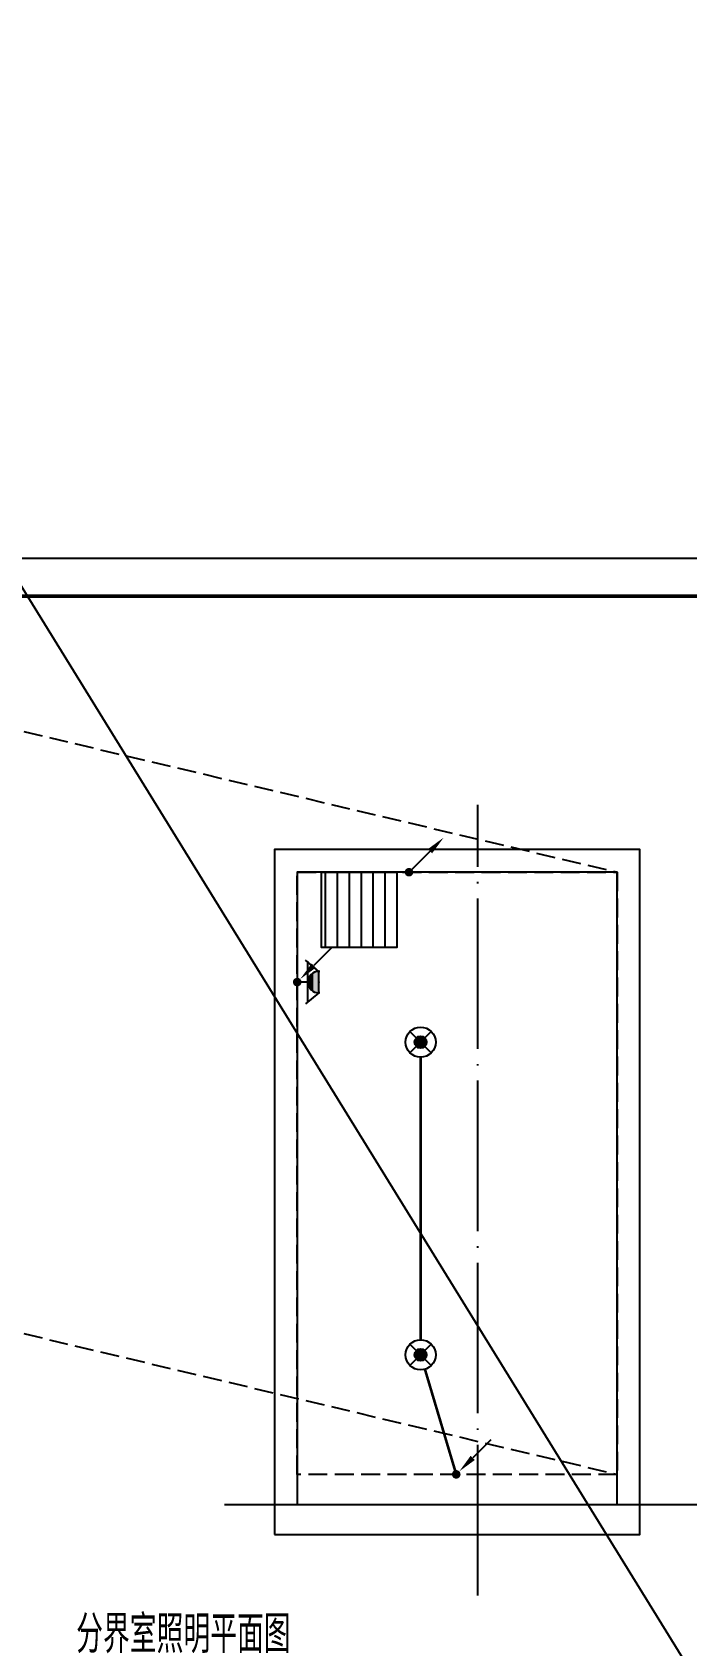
# Model space of a CAD drawing. Extents: x 115799 to 952918, y -190076 to 200966.
# Drawn here: x 901408 to 910102, y 128137 to 149572 of the extents above; entities that cross this region are included whole.
import ezdxf

# ---------------------------------------------------------------- set-up
doc = ezdxf.new("R2010")
doc.units = 0
doc.header["$LTSCALE"] = 1000
doc.header["$MEASUREMENT"] = 0
doc.linetypes.add('DASH', pattern=[0.35, 0.25, -0.1])
doc.linetypes.add('DOTE', pattern=[2.42, 2, -0.2, 0.02, -0.2])
for name, color, linetype in [('00-图签', 7, 'Continuous'), ('A_AXIS-轴线', 1, 'DOTE'), ('A_STR-砌块墙', 121, 'Continuous'), ('EQUIP-插座', 80, 'Continuous'), ('EQUIP-照明', 3, 'Continuous'), ('GDXT', 3, 'Continuous'), ('LWIRE', 4, 'Continuous'), ('WIRE-照明', 1, 'Continuous'), ('集水坑&', 6, 'Continuous')]:
    doc.layers.add(name, color=color, linetype=linetype)
doc.styles.add('_TCH_LABEL', font='COMPLEX', dxfattribs={"bigfont": 'GBCBIG'})
doc.styles.get("Standard").update_dxf_attribs({"font": 'gbenor.shx', "bigfont": 'gbcbig.shx'})
doc.styles.add('长仿宋', font='complex.shx', dxfattribs={"width": 0.7, "bigfont": 'jd.shx'})

# ---------------------------------------------------------------- blocks, each defined once
blk = doc.blocks.new('$TelecSys$00000078')
for p, q in [((1.15, 1.15), (0.55, 0.55)), ((0.104, 0.104), (0.104, 0.104)), ((-0.104, -0.104), (-0.104, -0.104))]:
    blk.add_line(p, q)
at = {"const_width": 0.142}
blk.add_lwpolyline([(-0.071, 0, 1), (0.071, 0, 1)], format="xyb", close=True, dxfattribs=at)
blk.add_solid([(0.62, 0.48), (0.48, 0.62), (0.1, 0.1)])
at = {"width": 0.8, "flags": 9}
blk.add_attdef('A', (0, 0), '', height=0.00002, dxfattribs=at)
blk = doc.blocks.new('$equip$00001149')
for p, q in [((-0.354, 0.354), (0.354, -0.354)), ((0.354, 0.354), (-0.354, -0.354))]:
    blk.add_line(p, q)
for radius in [0.5, 0.2]:
    blk.add_circle((0, 0), radius)
for points in [[(-0.173, 0.1), (0.173, 0.1), (-0.2, 0), (0.2, 0)], [(-0.173, -0.1), (0.173, -0.1), (-0.2, 0), (0.2, 0)], [(-0.1, 0.173), (0.1, 0.173), (-0.173, 0.1), (0.173, 0.1)], [(0, 0.2), (0, 0.2), (-0.1, 0.173), (0.1, 0.173)], [(-0.1, -0.173), (0.1, -0.173), (-0.173, -0.1), (0.173, -0.1)], [(0, -0.2), (0, -0.2), (-0.1, -0.173), (0.1, -0.173)]]:
    blk.add_solid(points)
at = {"flags": 9}
blk.add_attdef('A', (0, 0), '', height=0.00002, dxfattribs=at)
blk = doc.blocks.new('$TelecSys$00000079')
for p, q in [((0.7, 0.7), (0, 0)), ((0.104, 0.104), (0.104, 0.104)), ((-0.104, -0.104), (-0.104, -0.104))]:
    blk.add_line(p, q)
at = {"const_width": 0.142}
blk.add_lwpolyline([(-0.071, 0, 1), (0.071, 0, 1)], format="xyb", close=True, dxfattribs=at)
blk.add_solid([(0.63, 0.77), (0.77, 0.63), (1.15, 1.15)])
at = {"width": 0.8, "flags": 9}
blk.add_attdef('A', (0, 0), '', height=0.00002, dxfattribs=at)
blk = doc.blocks.new('$equip$00001248')
for p, q in [((-0.357, 0.714), (-0.724, 0.277)), ((-0.357, 0.75), (-0.357, 0.714)), ((0.357, 0.714), (-0.357, 0.714)), ((0.357, 0.75), (0.357, 0.714)), ((0.357, 0.714), (0.724, 0.277)), ((0.657, 0.357), (-0.657, 0.357)), ((0, 0.357), (0, 0))]:
    blk.add_line(p, q)
blk.add_arc((0, 0.714), 0.357, 180, 0)
for points in [[(0.309, 0.536), (-0.309, 0.536), (0.357, 0.714), (-0.357, 0.714)], [(0.179, 0.405), (-0.179, 0.405), (0.309, 0.536), (-0.309, 0.536)], [(0, 0.357), (0, 0.357), (0.179, 0.405), (-0.179, 0.405)]]:
    blk.add_solid(points)
at = {"layer": 'EQUIP-照明'}
for p in [(0, 0.714), (-0.657, 0.357), (0, 0), (0.657, 0.357)]:
    blk.add_point(p, dxfattribs=at)
at = {"layer": 'EQUIP-照明', "style": '_TCH_LABEL', "flags": 9}
blk.add_attdef('A', (0, 0), '', height=0.00002, dxfattribs=at)

msp = doc.modelspace()

# ---------------------------------------------------------------- hatches: boundary and pattern name
at = {"layer": '集水坑&', "linetype": 'Continuous'}
h = msp.add_hatch(dxfattribs=at)
h.set_pattern_fill('ANSI31', color=256, scale=100, angle=45)
h.set_pattern_definition([(90, (797829.77, 73467.29), (-158.75, 1e-14), [])])
h.paths.add_polyline_path([(905252.2, 138413.5), (906252.2, 138413.5), (906252.2, 137413.5), (905252.2, 137413.5)])

# ---------------------------------------------------------------- linework, layer by layer
msp.add_line((873029.5, 187956), (952917.5, 58510))
at = {"linetype": 'DASH'}
for p, q in [((898570, 140930.2), (909177.5, 138413.5)), ((898570, 132930.2), (909177.5, 130413.5))]:
    msp.add_line(p, q, dxfattribs=at)
for points in [[(904627.5, 129613.5), (909477.5, 129613.5), (909477.5, 138713.5), (904627.5, 138713.5)], [(904927.5, 130013.5), (909177.5, 130013.5), (909177.5, 138413.5), (904927.5, 138413.5)]]:
    msp.add_lwpolyline(points, close=True)
at = {"layer": '00-图签'}
msp.add_lwpolyline([(939344.5, 112881.8), (939344.5, 142581.8), (886794.5, 142581.8), (886794.5, 112881.8)], close=True, dxfattribs=at)
at = {"layer": '00-图签', "const_width": 50}
msp.add_lwpolyline([(938844.5, 113381.8), (938844.5, 142081.8), (888044.5, 142081.8), (888044.5, 113381.8)], close=True, dxfattribs=at)
at = {"layer": 'A_AXIS-轴线'}
for p, q in [((907327.5, 128805), (907327.5, 139309)), ((903961.8, 130013.5), (911603.1, 130013.5))]:
    msp.add_line(p, q, dxfattribs=at)
at = {"layer": 'A_STR-砌块墙', "linetype": 'DASH'}
msp.add_lwpolyline([(904927.5, 138413.5), (909177.5, 138413.5), (909177.5, 130413.5), (904927.5, 130413.5)], close=True, dxfattribs=at)
at = {"layer": 'WIRE-照明', "linetype": 'Continuous', "const_width": 35}
for points in [[(906566.7, 132202), (906566.7, 135955.5)], [(906623.8, 131810.3), (907031.9, 130440.8)]]:
    msp.add_lwpolyline(points, dxfattribs=at)
at = {"layer": '集水坑&', "linetype": 'Continuous'}
msp.add_lwpolyline([(905252.2, 138413.5), (906252.2, 138413.5), (906252.2, 137413.5), (905252.2, 137413.5)], close=True, dxfattribs=at)

# ---------------------------------------------------------------- block references
at = {"layer": 'EQUIP-插座', "xscale": 400, "yscale": 400, "zscale": 400, "rotation": 270}
msp.add_blockref('$equip$00001248', (904927.5, 136953.5), dxfattribs=at)
at = {"layer": 'EQUIP-照明', "xscale": 400, "yscale": 400, "zscale": 400}
for p in [(906566.7, 136155.5), (906566.7, 132002)]:
    msp.add_blockref('$equip$00001149', p, dxfattribs=at)
at = {"layer": 'LWIRE', "xscale": 400, "yscale": 400, "zscale": 400}
for name, p in [('$TelecSys$00000079', (906412.6, 138413.5)), ('$TelecSys$00000078', (904927.5, 136953.5)), ('$TelecSys$00000078', (907040, 130413.5))]:
    msp.add_blockref(name, p, dxfattribs=at)

# ---------------------------------------------------------------- texts
at = {"layer": 'GDXT', "color": 3, "linetype": 'Continuous', "style": '长仿宋', "width": 0.75}
msp.add_text('分界室照明平面图', height=500, dxfattribs=at).set_placement((901991.1, 128040.8))

doc.saveas('drawing.dxf')
